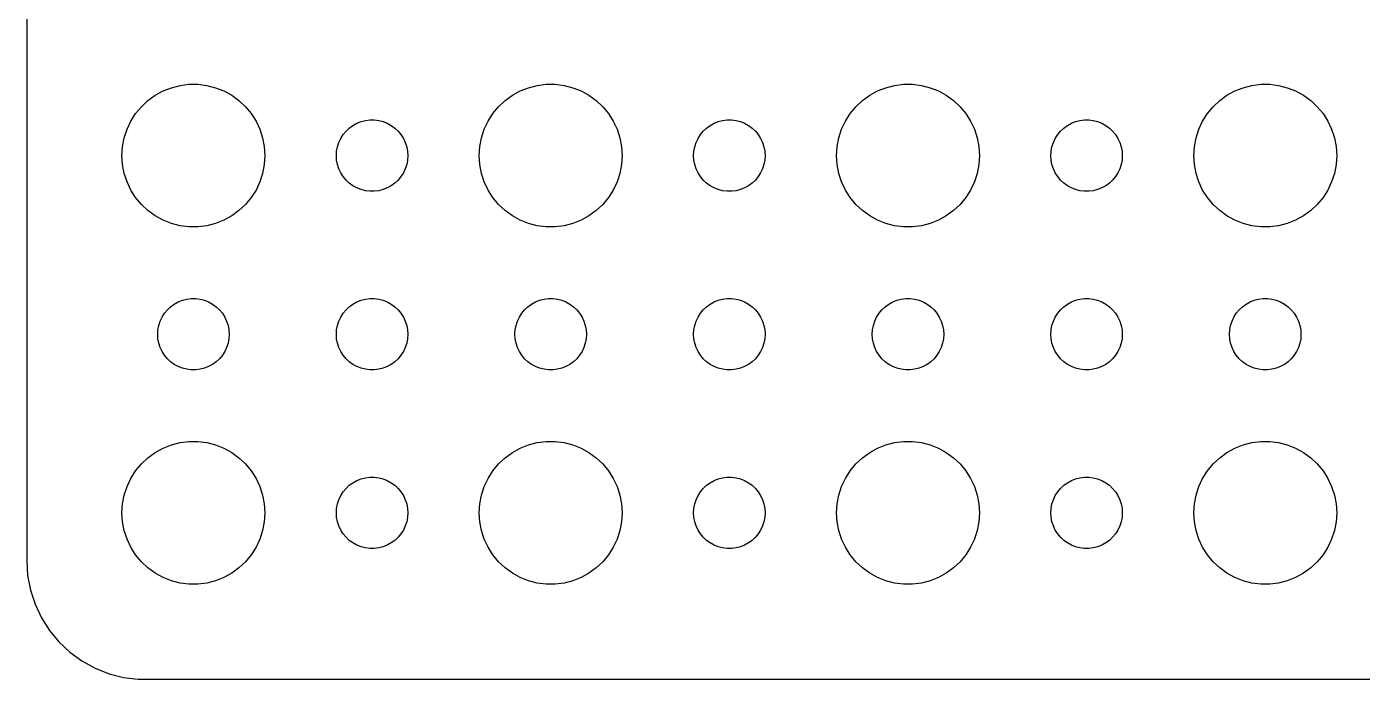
# Model space of a CAD drawing. Header units: metres. Extents: x -112 to 112, y -29 to 29.
# Drawn here: x -112 to -55.9, y -29.5 to -2.1 of the extents above; entities that cross this region are included whole.
import ezdxf

# ---------------------------------------------------------------- set-up
doc = ezdxf.new("R2010")
doc.units = ezdxf.units.M

msp = doc.modelspace()

# ---------------------------------------------------------------- linework, layer by layer
for p, q in [((-112, 24.5), (-112, -24.5)), ((-106.912, -5.18845), (-106.607, -4.96701)), ((-106.607, -4.96701), (-106.277, -4.78551)), ((-106.277, -4.78551), (-105.927, -4.64682)), ((-105.927, -4.64682), (-105.562, -4.55313)), ((-105.562, -4.55313), (-105.188, -4.50591)), ((-105.188, -4.50591), (-104.812, -4.50591)), ((-104.812, -4.50591), (-104.438, -4.55313)), ((-104.438, -4.55313), (-104.073, -4.64682)), ((-104.073, -4.64682), (-103.723, -4.78551)), ((-103.723, -4.78551), (-103.393, -4.96701)), ((-103.393, -4.96701), (-103.088, -5.18845)), ((-91.9123, -5.18845), (-91.6075, -4.96701)), ((-91.6075, -4.96701), (-91.2773, -4.78551)), ((-91.2773, -4.78551), (-90.927, -4.64682)), ((-90.927, -4.64682), (-90.5621, -4.55313)), ((-90.5621, -4.55313), (-90.1884, -4.50591)), ((-90.1884, -4.50591), (-89.8116, -4.50591)), ((-89.8116, -4.50591), (-89.4379, -4.55313)), ((-89.4379, -4.55313), (-89.073, -4.64682)), ((-89.073, -4.64682), (-88.7227, -4.78551)), ((-88.7227, -4.78551), (-88.3925, -4.96701)), ((-88.3925, -4.96701), (-88.0877, -5.18845)), ((-76.9123, -5.18845), (-76.6075, -4.96701)), ((-76.6075, -4.96701), (-76.2773, -4.78551)), ((-76.2773, -4.78551), (-75.927, -4.64682)), ((-75.927, -4.64682), (-75.5621, -4.55313)), ((-75.5621, -4.55313), (-75.1884, -4.50591)), ((-75.1884, -4.50591), (-74.8116, -4.50591)), ((-74.8116, -4.50591), (-74.4379, -4.55313)), ((-74.4379, -4.55313), (-74.073, -4.64682)), ((-74.073, -4.64682), (-73.7227, -4.78551)), ((-73.7227, -4.78551), (-73.3925, -4.96701)), ((-73.3925, -4.96701), (-73.0877, -5.18845)), ((-61.9123, -5.18845), (-61.6075, -4.96701)), ((-61.6075, -4.96701), (-61.2773, -4.78551)), ((-61.2773, -4.78551), (-60.927, -4.64682)), ((-60.927, -4.64682), (-60.5621, -4.55313)), ((-60.5621, -4.55313), (-60.1884, -4.50591)), ((-60.1884, -4.50591), (-59.8116, -4.50591)), ((-59.8116, -4.50591), (-59.4379, -4.55313)), ((-59.4379, -4.55313), (-59.0729, -4.64682)), ((-59.0729, -4.64682), (-58.7227, -4.78551)), ((-58.7227, -4.78551), (-58.3925, -4.96701)), ((-58.3925, -4.96701), (-58.0877, -5.18845)), ((-107.427, -5.73663), (-107.187, -5.44635)), ((-107.187, -5.44635), (-106.912, -5.18845)), ((-103.088, -5.18845), (-102.813, -5.44635)), ((-102.813, -5.44635), (-102.573, -5.73663)), ((-92.427, -5.73663), (-92.1869, -5.44635)), ((-92.1869, -5.44635), (-91.9123, -5.18845)), ((-88.0877, -5.18845), (-87.8131, -5.44635)), ((-87.8131, -5.44635), (-87.573, -5.73663)), ((-77.427, -5.73663), (-77.1869, -5.44635)), ((-77.1869, -5.44635), (-76.9123, -5.18845)), ((-73.0877, -5.18845), (-72.8131, -5.44635)), ((-72.8131, -5.44635), (-72.573, -5.73663)), ((-62.427, -5.73663), (-62.1869, -5.44635)), ((-62.1869, -5.44635), (-61.9123, -5.18845)), ((-58.0877, -5.18845), (-57.8131, -5.44635)), ((-57.8131, -5.44635), (-57.5729, -5.73663)), ((-107.789, -6.39561), (-107.629, -6.05473)), ((-107.629, -6.05473), (-107.427, -5.73663)), ((-102.573, -5.73663), (-102.371, -6.05473)), ((-102.371, -6.05473), (-102.211, -6.39561)), ((-98.3037, -6.23351), (-98.1387, -6.14275)), ((-98.1387, -6.14275), (-97.9635, -6.07341)), ((-97.9635, -6.07341), (-97.7811, -6.02657)), ((-97.7811, -6.02657), (-97.5942, -6.00294)), ((-97.5942, -6.00294), (-97.4058, -6.00294)), ((-97.4058, -6.00294), (-97.2189, -6.02657)), ((-97.2189, -6.02657), (-97.0365, -6.07341)), ((-97.0365, -6.07341), (-96.8613, -6.14275)), ((-96.8613, -6.14275), (-96.6963, -6.23351)), ((-92.7893, -6.39561), (-92.6289, -6.05473)), ((-92.6289, -6.05473), (-92.427, -5.73663)), ((-87.573, -5.73663), (-87.3711, -6.05473)), ((-87.3711, -6.05473), (-87.2107, -6.39561)), ((-83.3037, -6.23351), (-83.1387, -6.14275)), ((-83.1387, -6.14275), (-82.9635, -6.07341)), ((-82.9635, -6.07341), (-82.7811, -6.02657)), ((-82.7811, -6.02657), (-82.5942, -6.00294)), ((-82.5942, -6.00294), (-82.4058, -6.00294)), ((-82.4058, -6.00294), (-82.2189, -6.02657)), ((-82.2189, -6.02657), (-82.0365, -6.07341)), ((-82.0365, -6.07341), (-81.8613, -6.14275)), ((-81.8613, -6.14275), (-81.6963, -6.23351)), ((-77.7893, -6.39561), (-77.6289, -6.05473)), ((-77.6289, -6.05473), (-77.427, -5.73663)), ((-72.573, -5.73663), (-72.3711, -6.05473)), ((-72.3711, -6.05473), (-72.2107, -6.39561)), ((-68.3037, -6.23351), (-68.1387, -6.14275)), ((-68.1387, -6.14275), (-67.9635, -6.07341)), ((-67.9635, -6.07341), (-67.7811, -6.02657)), ((-67.7811, -6.02657), (-67.5942, -6.00294)), ((-67.5942, -6.00294), (-67.4058, -6.00294)), ((-67.4058, -6.00294), (-67.2189, -6.02657)), ((-67.2189, -6.02657), (-67.0365, -6.07341)), ((-67.0365, -6.07341), (-66.8613, -6.14275)), ((-66.8613, -6.14275), (-66.6963, -6.23351)), ((-62.7893, -6.39561), (-62.6289, -6.05473)), ((-62.6289, -6.05473), (-62.427, -5.73663)), ((-57.5729, -5.73663), (-57.3711, -6.05473)), ((-57.3711, -6.05473), (-57.2107, -6.39561)), ((-107.906, -6.75392), (-107.789, -6.39561)), ((-102.211, -6.39561), (-102.094, -6.75392)), ((-98.8145, -6.77736), (-98.7135, -6.61832)), ((-98.7135, -6.61832), (-98.5934, -6.47318)), ((-98.5934, -6.47318), (-98.4561, -6.34422)), ((-98.4561, -6.34422), (-98.3037, -6.23351)), ((-96.6963, -6.23351), (-96.5439, -6.34422)), ((-96.5439, -6.34422), (-96.4065, -6.47318)), ((-96.4065, -6.47318), (-96.2865, -6.61832)), ((-96.2865, -6.61832), (-96.1855, -6.77736)), ((-92.9057, -6.75392), (-92.7893, -6.39561)), ((-87.2107, -6.39561), (-87.0943, -6.75392)), ((-83.8145, -6.77736), (-83.7135, -6.61832)), ((-83.7135, -6.61832), (-83.5934, -6.47318)), ((-83.5934, -6.47318), (-83.4561, -6.34422)), ((-83.4561, -6.34422), (-83.3037, -6.23351)), ((-81.6963, -6.23351), (-81.5439, -6.34422)), ((-81.5439, -6.34422), (-81.4065, -6.47318)), ((-81.4065, -6.47318), (-81.2865, -6.61832)), ((-81.2865, -6.61832), (-81.1855, -6.77736)), ((-77.9057, -6.75392), (-77.7893, -6.39561)), ((-72.2107, -6.39561), (-72.0943, -6.75392)), ((-68.8145, -6.77736), (-68.7135, -6.61832)), ((-68.7135, -6.61832), (-68.5934, -6.47318)), ((-68.5934, -6.47318), (-68.4561, -6.34422)), ((-68.4561, -6.34422), (-68.3037, -6.23351)), ((-66.6963, -6.23351), (-66.5439, -6.34422)), ((-66.5439, -6.34422), (-66.4065, -6.47318)), ((-66.4065, -6.47318), (-66.2865, -6.61832)), ((-66.2865, -6.61832), (-66.1855, -6.77736)), ((-62.9057, -6.75392), (-62.7893, -6.39561)), ((-57.2107, -6.39561), (-57.0942, -6.75392)), ((-108, -7.5), (-107.976, -7.12399)), ((-107.976, -7.12399), (-107.906, -6.75392)), ((-102.094, -6.75392), (-102.024, -7.12399)), ((-102.024, -7.12399), (-102, -7.5)), ((-98.9882, -7.312), (-98.9529, -7.12695)), ((-98.9529, -7.12695), (-98.8947, -6.9478)), ((-98.8947, -6.9478), (-98.8145, -6.77736)), ((-96.1855, -6.77736), (-96.1053, -6.9478)), ((-96.1053, -6.9478), (-96.0471, -7.12695)), ((-96.0471, -7.12695), (-96.0118, -7.312)), ((-93, -7.5), (-92.9763, -7.12399)), ((-92.9763, -7.12399), (-92.9057, -6.75392)), ((-87.0943, -6.75392), (-87.0237, -7.12399)), ((-87.0237, -7.12399), (-87, -7.5)), ((-83.9882, -7.312), (-83.9529, -7.12695)), ((-83.9529, -7.12695), (-83.8947, -6.9478)), ((-83.8947, -6.9478), (-83.8145, -6.77736)), ((-81.1855, -6.77736), (-81.1053, -6.9478)), ((-81.1053, -6.9478), (-81.0471, -7.12695)), ((-81.0471, -7.12695), (-81.0118, -7.312)), ((-78, -7.5), (-77.9763, -7.12399)), ((-77.9763, -7.12399), (-77.9057, -6.75392)), ((-72.0943, -6.75392), (-72.0237, -7.12399)), ((-72.0237, -7.12399), (-72, -7.5)), ((-68.9882, -7.312), (-68.9529, -7.12695)), ((-68.9529, -7.12695), (-68.8947, -6.9478)), ((-68.8947, -6.9478), (-68.8145, -6.77736)), ((-66.1855, -6.77736), (-66.1053, -6.9478)), ((-66.1053, -6.9478), (-66.0471, -7.12695)), ((-66.0471, -7.12695), (-66.0118, -7.312)), ((-63, -7.5), (-62.9763, -7.12399)), ((-62.9763, -7.12399), (-62.9057, -6.75392)), ((-57.0942, -6.75392), (-57.0237, -7.12399)), ((-57.0237, -7.12399), (-57, -7.5)), ((-107.976, -7.87599), (-108, -7.5)), ((-102, -7.5), (-102.024, -7.87599)), ((-99, -7.5), (-98.9882, -7.312)), ((-98.9882, -7.68799), (-99, -7.5)), ((-98.9529, -7.87303), (-98.9882, -7.68799)), ((-96.0118, -7.68799), (-96.0471, -7.87303)), ((-96.0118, -7.312), (-96, -7.5)), ((-96, -7.5), (-96.0118, -7.68799)), ((-92.9763, -7.87599), (-93, -7.5)), ((-87, -7.5), (-87.0237, -7.87599)), ((-84, -7.5), (-83.9882, -7.312)), ((-83.9882, -7.68799), (-84, -7.5)), ((-83.9529, -7.87303), (-83.9882, -7.68799)), ((-81.0118, -7.68799), (-81.0471, -7.87303)), ((-81.0118, -7.312), (-81, -7.5)), ((-81, -7.5), (-81.0118, -7.68799)), ((-77.9763, -7.87599), (-78, -7.5)), ((-72, -7.5), (-72.0237, -7.87599)), ((-69, -7.5), (-68.9882, -7.312)), ((-68.9882, -7.68799), (-69, -7.5)), ((-68.9529, -7.87303), (-68.9882, -7.68799)), ((-66.0118, -7.68799), (-66.0471, -7.87303)), ((-66.0118, -7.312), (-66, -7.5)), ((-66, -7.5), (-66.0118, -7.68799)), ((-62.9763, -7.87599), (-63, -7.5)), ((-57, -7.5), (-57.0237, -7.87599)), ((-107.906, -8.24606), (-107.976, -7.87599)), ((-107.789, -8.60437), (-107.906, -8.24606)), ((-102.094, -8.24606), (-102.211, -8.60437)), ((-102.024, -7.87599), (-102.094, -8.24606)), ((-98.8947, -8.05219), (-98.9529, -7.87303)), ((-98.8145, -8.22263), (-98.8947, -8.05219)), ((-98.7135, -8.38167), (-98.8145, -8.22263)), ((-98.5934, -8.52681), (-98.7135, -8.38167)), ((-96.2865, -8.38167), (-96.4065, -8.52681)), ((-96.1855, -8.22263), (-96.2865, -8.38167)), ((-96.1053, -8.05219), (-96.1855, -8.22263)), ((-96.0471, -7.87303), (-96.1053, -8.05219)), ((-92.9057, -8.24606), (-92.9763, -7.87599)), ((-92.7893, -8.60437), (-92.9057, -8.24606)), ((-87.0943, -8.24606), (-87.2107, -8.60437)), ((-87.0237, -7.87599), (-87.0943, -8.24606)), ((-83.8947, -8.05219), (-83.9529, -7.87303)), ((-83.8145, -8.22263), (-83.8947, -8.05219)), ((-83.7135, -8.38167), (-83.8145, -8.22263)), ((-83.5934, -8.52681), (-83.7135, -8.38167)), ((-81.2865, -8.38167), (-81.4065, -8.52681)), ((-81.1855, -8.22263), (-81.2865, -8.38167)), ((-81.1053, -8.05219), (-81.1855, -8.22263)), ((-81.0471, -7.87303), (-81.1053, -8.05219)), ((-77.9057, -8.24606), (-77.9763, -7.87599)), ((-77.7893, -8.60437), (-77.9057, -8.24606)), ((-72.0943, -8.24606), (-72.2107, -8.60437)), ((-72.0237, -7.87599), (-72.0943, -8.24606)), ((-68.8947, -8.05219), (-68.9529, -7.87303)), ((-68.8145, -8.22263), (-68.8947, -8.05219)), ((-68.7135, -8.38167), (-68.8145, -8.22263)), ((-68.5934, -8.52681), (-68.7135, -8.38167)), ((-66.2865, -8.38167), (-66.4065, -8.52681)), ((-66.1855, -8.22263), (-66.2865, -8.38167)), ((-66.1053, -8.05219), (-66.1855, -8.22263)), ((-66.0471, -7.87303), (-66.1053, -8.05219)), ((-62.9057, -8.24606), (-62.9763, -7.87599)), ((-62.7893, -8.60437), (-62.9057, -8.24606)), ((-57.0942, -8.24606), (-57.2107, -8.60437)), ((-57.0237, -7.87599), (-57.0942, -8.24606)), ((-107.629, -8.94525), (-107.789, -8.60437)), ((-107.427, -9.26335), (-107.629, -8.94525)), ((-102.371, -8.94525), (-102.573, -9.26335)), ((-102.211, -8.60437), (-102.371, -8.94525)), ((-98.4561, -8.65576), (-98.5934, -8.52681)), ((-98.3037, -8.76648), (-98.4561, -8.65576)), ((-98.1387, -8.85724), (-98.3037, -8.76648)), ((-97.9635, -8.92657), (-98.1387, -8.85724)), ((-97.7811, -8.97342), (-97.9635, -8.92657)), ((-97.0365, -8.92657), (-97.2189, -8.97342)), ((-96.8613, -8.85724), (-97.0365, -8.92657)), ((-96.6963, -8.76648), (-96.8613, -8.85724)), ((-96.5439, -8.65576), (-96.6963, -8.76648)), ((-96.4065, -8.52681), (-96.5439, -8.65576)), ((-92.6289, -8.94525), (-92.7893, -8.60437)), ((-92.427, -9.26335), (-92.6289, -8.94525)), ((-87.3711, -8.94525), (-87.573, -9.26335)), ((-87.2107, -8.60437), (-87.3711, -8.94525)), ((-83.4561, -8.65576), (-83.5934, -8.52681)), ((-83.3037, -8.76648), (-83.4561, -8.65576)), ((-83.1387, -8.85724), (-83.3037, -8.76648)), ((-82.9635, -8.92657), (-83.1387, -8.85724)), ((-82.7811, -8.97342), (-82.9635, -8.92657)), ((-82.0365, -8.92657), (-82.2189, -8.97342)), ((-81.8613, -8.85724), (-82.0365, -8.92657)), ((-81.6963, -8.76648), (-81.8613, -8.85724)), ((-81.5439, -8.65576), (-81.6963, -8.76648)), ((-81.4065, -8.52681), (-81.5439, -8.65576)), ((-77.6289, -8.94525), (-77.7893, -8.60437)), ((-77.427, -9.26335), (-77.6289, -8.94525)), ((-72.3711, -8.94525), (-72.573, -9.26335)), ((-72.2107, -8.60437), (-72.3711, -8.94525)), ((-68.4561, -8.65576), (-68.5934, -8.52681)), ((-68.3037, -8.76648), (-68.4561, -8.65576)), ((-68.1387, -8.85724), (-68.3037, -8.76648)), ((-67.9635, -8.92657), (-68.1387, -8.85724)), ((-67.7811, -8.97342), (-67.9635, -8.92657)), ((-67.0365, -8.92657), (-67.2189, -8.97342)), ((-66.8613, -8.85724), (-67.0365, -8.92657)), ((-66.6963, -8.76648), (-66.8613, -8.85724)), ((-66.5439, -8.65576), (-66.6963, -8.76648)), ((-66.4065, -8.52681), (-66.5439, -8.65576)), ((-62.6289, -8.94525), (-62.7893, -8.60437)), ((-62.427, -9.26335), (-62.6289, -8.94525)), ((-57.3711, -8.94525), (-57.5729, -9.26335)), ((-57.2107, -8.60437), (-57.3711, -8.94525)), ((-107.187, -9.55363), (-107.427, -9.26335)), ((-102.573, -9.26335), (-102.813, -9.55363)), ((-97.5942, -8.99704), (-97.7811, -8.97342)), ((-97.4058, -8.99704), (-97.5942, -8.99704)), ((-97.2189, -8.97342), (-97.4058, -8.99704)), ((-92.1869, -9.55363), (-92.427, -9.26335)), ((-87.573, -9.26335), (-87.8131, -9.55363)), ((-82.5942, -8.99704), (-82.7811, -8.97342)), ((-82.4058, -8.99704), (-82.5942, -8.99704)), ((-82.2189, -8.97342), (-82.4058, -8.99704)), ((-77.1869, -9.55363), (-77.427, -9.26335)), ((-72.573, -9.26335), (-72.8131, -9.55363)), ((-67.5942, -8.99704), (-67.7811, -8.97342)), ((-67.4058, -8.99704), (-67.5942, -8.99704)), ((-67.2189, -8.97342), (-67.4058, -8.99704)), ((-62.1869, -9.55363), (-62.427, -9.26335)), ((-57.5729, -9.26335), (-57.8131, -9.55363)), ((-106.912, -9.81154), (-107.187, -9.55363)), ((-106.607, -10.033), (-106.912, -9.81154)), ((-106.277, -10.2145), (-106.607, -10.033)), ((-103.393, -10.033), (-103.723, -10.2145)), ((-103.088, -9.81154), (-103.393, -10.033)), ((-102.813, -9.55363), (-103.088, -9.81154)), ((-91.9123, -9.81154), (-92.1869, -9.55363)), ((-91.6075, -10.033), (-91.9123, -9.81154)), ((-91.2773, -10.2145), (-91.6075, -10.033)), ((-88.3925, -10.033), (-88.7227, -10.2145)), ((-88.0877, -9.81154), (-88.3925, -10.033)), ((-87.8131, -9.55363), (-88.0877, -9.81154)), ((-76.9123, -9.81154), (-77.1869, -9.55363)), ((-76.6075, -10.033), (-76.9123, -9.81154)), ((-76.2773, -10.2145), (-76.6075, -10.033)), ((-73.3925, -10.033), (-73.7227, -10.2145)), ((-73.0877, -9.81154), (-73.3925, -10.033)), ((-72.8131, -9.55363), (-73.0877, -9.81154)), ((-61.9123, -9.81154), (-62.1869, -9.55363)), ((-61.6075, -10.033), (-61.9123, -9.81154)), ((-61.2773, -10.2145), (-61.6075, -10.033)), ((-58.3925, -10.033), (-58.7227, -10.2145)), ((-58.0877, -9.81154), (-58.3925, -10.033)), ((-57.8131, -9.55363), (-58.0877, -9.81154)), ((-105.927, -10.3532), (-106.277, -10.2145)), ((-105.562, -10.4469), (-105.927, -10.3532)), ((-105.188, -10.4941), (-105.562, -10.4469)), ((-104.812, -10.4941), (-105.188, -10.4941)), ((-104.438, -10.4469), (-104.812, -10.4941)), ((-104.073, -10.3532), (-104.438, -10.4469)), ((-103.723, -10.2145), (-104.073, -10.3532)), ((-90.927, -10.3532), (-91.2773, -10.2145)), ((-90.5621, -10.4469), (-90.927, -10.3532)), ((-90.1884, -10.4941), (-90.5621, -10.4469)), ((-89.8116, -10.4941), (-90.1884, -10.4941)), ((-89.4379, -10.4469), (-89.8116, -10.4941)), ((-89.073, -10.3532), (-89.4379, -10.4469)), ((-88.7227, -10.2145), (-89.073, -10.3532)), ((-75.927, -10.3532), (-76.2773, -10.2145)), ((-75.5621, -10.4469), (-75.927, -10.3532)), ((-75.1884, -10.4941), (-75.5621, -10.4469)), ((-74.8116, -10.4941), (-75.1884, -10.4941)), ((-74.4379, -10.4469), (-74.8116, -10.4941)), ((-74.073, -10.3532), (-74.4379, -10.4469)), ((-73.7227, -10.2145), (-74.073, -10.3532)), ((-60.927, -10.3532), (-61.2773, -10.2145)), ((-60.5621, -10.4469), (-60.927, -10.3532)), ((-60.1884, -10.4941), (-60.5621, -10.4469)), ((-59.8116, -10.4941), (-60.1884, -10.4941)), ((-59.4379, -10.4469), (-59.8116, -10.4941)), ((-59.0729, -10.3532), (-59.4379, -10.4469)), ((-58.7227, -10.2145), (-59.0729, -10.3532)), ((-106.214, -14.1183), (-106.093, -13.9732)), ((-106.093, -13.9732), (-105.956, -13.8442)), ((-105.956, -13.8442), (-105.804, -13.7335)), ((-105.804, -13.7335), (-105.639, -13.6427)), ((-105.639, -13.6427), (-105.464, -13.5734)), ((-105.464, -13.5734), (-105.281, -13.5266)), ((-105.281, -13.5266), (-105.094, -13.5029)), ((-105.094, -13.5029), (-104.906, -13.5029)), ((-104.906, -13.5029), (-104.719, -13.5266)), ((-104.719, -13.5266), (-104.536, -13.5734)), ((-104.536, -13.5734), (-104.361, -13.6427)), ((-104.361, -13.6427), (-104.196, -13.7335)), ((-104.196, -13.7335), (-104.044, -13.8442)), ((-104.044, -13.8442), (-103.907, -13.9732)), ((-103.907, -13.9732), (-103.786, -14.1183)), ((-98.7135, -14.1183), (-98.5934, -13.9732)), ((-98.5934, -13.9732), (-98.4561, -13.8442)), ((-98.4561, -13.8442), (-98.3037, -13.7335)), ((-98.3037, -13.7335), (-98.1387, -13.6427)), ((-98.1387, -13.6427), (-97.9635, -13.5734)), ((-97.9635, -13.5734), (-97.7811, -13.5266)), ((-97.7811, -13.5266), (-97.5942, -13.5029)), ((-97.5942, -13.5029), (-97.4058, -13.5029)), ((-97.4058, -13.5029), (-97.2189, -13.5266)), ((-97.2189, -13.5266), (-97.0365, -13.5734)), ((-97.0365, -13.5734), (-96.8613, -13.6427)), ((-96.8613, -13.6427), (-96.6963, -13.7335)), ((-96.6963, -13.7335), (-96.5439, -13.8442)), ((-96.5439, -13.8442), (-96.4065, -13.9732)), ((-96.4065, -13.9732), (-96.2865, -14.1183)), ((-91.2135, -14.1183), (-91.0934, -13.9732)), ((-91.0934, -13.9732), (-90.9561, -13.8442)), ((-90.9561, -13.8442), (-90.8037, -13.7335)), ((-90.8037, -13.7335), (-90.6387, -13.6427)), ((-90.6387, -13.6427), (-90.4635, -13.5734)), ((-90.4635, -13.5734), (-90.2811, -13.5266)), ((-90.2811, -13.5266), (-90.0942, -13.5029)), ((-90.0942, -13.5029), (-89.9058, -13.5029)), ((-89.9058, -13.5029), (-89.7189, -13.5266)), ((-89.7189, -13.5266), (-89.5365, -13.5734)), ((-89.5365, -13.5734), (-89.3613, -13.6427)), ((-89.3613, -13.6427), (-89.1963, -13.7335)), ((-89.1963, -13.7335), (-89.0439, -13.8442)), ((-89.0439, -13.8442), (-88.9065, -13.9732)), ((-88.9065, -13.9732), (-88.7865, -14.1183)), ((-83.7135, -14.1183), (-83.5934, -13.9732)), ((-83.5934, -13.9732), (-83.4561, -13.8442)), ((-83.4561, -13.8442), (-83.3037, -13.7335)), ((-83.3037, -13.7335), (-83.1387, -13.6427)), ((-83.1387, -13.6427), (-82.9635, -13.5734)), ((-82.9635, -13.5734), (-82.7811, -13.5266)), ((-82.7811, -13.5266), (-82.5942, -13.5029)), ((-82.5942, -13.5029), (-82.4058, -13.5029)), ((-82.4058, -13.5029), (-82.2189, -13.5266)), ((-82.2189, -13.5266), (-82.0365, -13.5734)), ((-82.0365, -13.5734), (-81.8613, -13.6427)), ((-81.8613, -13.6427), (-81.6963, -13.7335)), ((-81.6963, -13.7335), (-81.5439, -13.8442)), ((-81.5439, -13.8442), (-81.4065, -13.9732)), ((-81.4065, -13.9732), (-81.2865, -14.1183)), ((-76.2135, -14.1183), (-76.0934, -13.9732)), ((-76.0934, -13.9732), (-75.9561, -13.8442)), ((-75.9561, -13.8442), (-75.8037, -13.7335)), ((-75.8037, -13.7335), (-75.6387, -13.6427)), ((-75.6387, -13.6427), (-75.4635, -13.5734)), ((-75.4635, -13.5734), (-75.2811, -13.5266)), ((-75.2811, -13.5266), (-75.0942, -13.5029)), ((-75.0942, -13.5029), (-74.9058, -13.5029)), ((-74.9058, -13.5029), (-74.7189, -13.5266)), ((-74.7189, -13.5266), (-74.5365, -13.5734)), ((-74.5365, -13.5734), (-74.3613, -13.6427)), ((-74.3613, -13.6427), (-74.1963, -13.7335)), ((-74.1963, -13.7335), (-74.0439, -13.8442)), ((-74.0439, -13.8442), (-73.9065, -13.9732)), ((-73.9065, -13.9732), (-73.7865, -14.1183)), ((-68.7135, -14.1183), (-68.5934, -13.9732)), ((-68.5934, -13.9732), (-68.4561, -13.8442)), ((-68.4561, -13.8442), (-68.3037, -13.7335)), ((-68.3037, -13.7335), (-68.1387, -13.6427)), ((-68.1387, -13.6427), (-67.9635, -13.5734)), ((-67.9635, -13.5734), (-67.7811, -13.5266)), ((-67.7811, -13.5266), (-67.5942, -13.5029)), ((-67.5942, -13.5029), (-67.4058, -13.5029)), ((-67.4058, -13.5029), (-67.2189, -13.5266)), ((-67.2189, -13.5266), (-67.0365, -13.5734)), ((-67.0365, -13.5734), (-66.8613, -13.6427)), ((-66.8613, -13.6427), (-66.6963, -13.7335)), ((-66.6963, -13.7335), (-66.5439, -13.8442)), ((-66.5439, -13.8442), (-66.4065, -13.9732)), ((-66.4065, -13.9732), (-66.2865, -14.1183)), ((-61.2135, -14.1183), (-61.0934, -13.9732)), ((-61.0934, -13.9732), (-60.9561, -13.8442)), ((-60.9561, -13.8442), (-60.8037, -13.7335)), ((-60.8037, -13.7335), (-60.6387, -13.6427)), ((-60.6387, -13.6427), (-60.4635, -13.5734)), ((-60.4635, -13.5734), (-60.2811, -13.5266)), ((-60.2811, -13.5266), (-60.0942, -13.5029)), ((-60.0942, -13.5029), (-59.9058, -13.5029)), ((-59.9058, -13.5029), (-59.7189, -13.5266)), ((-59.7189, -13.5266), (-59.5365, -13.5734)), ((-59.5365, -13.5734), (-59.3613, -13.6427)), ((-59.3613, -13.6427), (-59.1963, -13.7335)), ((-59.1963, -13.7335), (-59.0439, -13.8442)), ((-59.0439, -13.8442), (-58.9065, -13.9732)), ((-58.9065, -13.9732), (-58.7865, -14.1183)), ((-106.453, -14.627), (-106.395, -14.4478)), ((-106.395, -14.4478), (-106.314, -14.2774)), ((-106.314, -14.2774), (-106.214, -14.1183)), ((-103.786, -14.1183), (-103.686, -14.2774)), ((-103.686, -14.2774), (-103.605, -14.4478)), ((-103.605, -14.4478), (-103.547, -14.627)), ((-98.9529, -14.627), (-98.8947, -14.4478)), ((-98.8947, -14.4478), (-98.8145, -14.2774)), ((-98.8145, -14.2774), (-98.7135, -14.1183)), ((-96.2865, -14.1183), (-96.1855, -14.2774)), ((-96.1855, -14.2774), (-96.1053, -14.4478)), ((-96.1053, -14.4478), (-96.0471, -14.627)), ((-91.4529, -14.627), (-91.3947, -14.4478)), ((-91.3947, -14.4478), (-91.3145, -14.2774)), ((-91.3145, -14.2774), (-91.2135, -14.1183)), ((-88.7865, -14.1183), (-88.6855, -14.2774)), ((-88.6855, -14.2774), (-88.6053, -14.4478)), ((-88.6053, -14.4478), (-88.5471, -14.627)), ((-83.9529, -14.627), (-83.8947, -14.4478)), ((-83.8947, -14.4478), (-83.8145, -14.2774)), ((-83.8145, -14.2774), (-83.7135, -14.1183)), ((-81.2865, -14.1183), (-81.1855, -14.2774)), ((-81.1855, -14.2774), (-81.1053, -14.4478)), ((-81.1053, -14.4478), (-81.0471, -14.627)), ((-76.4529, -14.627), (-76.3947, -14.4478)), ((-76.3947, -14.4478), (-76.3145, -14.2774)), ((-76.3145, -14.2774), (-76.2135, -14.1183)), ((-73.7865, -14.1183), (-73.6855, -14.2774)), ((-73.6855, -14.2774), (-73.6053, -14.4478)), ((-73.6053, -14.4478), (-73.5471, -14.627)), ((-68.9529, -14.627), (-68.8947, -14.4478)), ((-68.8947, -14.4478), (-68.8145, -14.2774)), ((-68.8145, -14.2774), (-68.7135, -14.1183)), ((-66.2865, -14.1183), (-66.1855, -14.2774)), ((-66.1855, -14.2774), (-66.1053, -14.4478)), ((-66.1053, -14.4478), (-66.0471, -14.627)), ((-61.4529, -14.627), (-61.3947, -14.4478)), ((-61.3947, -14.4478), (-61.3145, -14.2774)), ((-61.3145, -14.2774), (-61.2135, -14.1183)), ((-58.7865, -14.1183), (-58.6855, -14.2774)), ((-58.6855, -14.2774), (-58.6053, -14.4478)), ((-58.6053, -14.4478), (-58.5471, -14.627)), ((-106.5, -15), (-106.488, -14.812)), ((-106.488, -15.188), (-106.5, -15)), ((-106.488, -14.812), (-106.453, -14.627)), ((-103.547, -14.627), (-103.512, -14.812)), ((-103.512, -14.812), (-103.5, -15)), ((-103.5, -15), (-103.512, -15.188)), ((-99, -15), (-98.9882, -14.812)), ((-98.9882, -15.188), (-99, -15)), ((-98.9882, -14.812), (-98.9529, -14.627)), ((-96.0471, -14.627), (-96.0118, -14.812)), ((-96.0118, -14.812), (-96, -15)), ((-96, -15), (-96.0118, -15.188)), ((-91.5, -15), (-91.4882, -14.812)), ((-91.4882, -15.188), (-91.5, -15)), ((-91.4882, -14.812), (-91.4529, -14.627)), ((-88.5471, -14.627), (-88.5118, -14.812)), ((-88.5118, -14.812), (-88.5, -15)), ((-88.5, -15), (-88.5118, -15.188)), ((-84, -15), (-83.9882, -14.812)), ((-83.9882, -15.188), (-84, -15)), ((-83.9882, -14.812), (-83.9529, -14.627)), ((-81.0471, -14.627), (-81.0118, -14.812)), ((-81.0118, -14.812), (-81, -15)), ((-81, -15), (-81.0118, -15.188)), ((-76.5, -15), (-76.4882, -14.812)), ((-76.4882, -15.188), (-76.5, -15)), ((-76.4882, -14.812), (-76.4529, -14.627)), ((-73.5471, -14.627), (-73.5118, -14.812)), ((-73.5118, -14.812), (-73.5, -15)), ((-73.5, -15), (-73.5118, -15.188)), ((-69, -15), (-68.9882, -14.812)), ((-68.9882, -15.188), (-69, -15)), ((-68.9882, -14.812), (-68.9529, -14.627)), ((-66.0471, -14.627), (-66.0118, -14.812)), ((-66.0118, -14.812), (-66, -15)), ((-66, -15), (-66.0118, -15.188)), ((-61.5, -15), (-61.4882, -14.812)), ((-61.4882, -15.188), (-61.5, -15)), ((-61.4882, -14.812), (-61.4529, -14.627)), ((-58.5471, -14.627), (-58.5118, -14.812)), ((-58.5118, -14.812), (-58.5, -15)), ((-58.5, -15), (-58.5118, -15.188)), ((-106.453, -15.373), (-106.488, -15.188)), ((-106.395, -15.5522), (-106.453, -15.373)), ((-106.314, -15.7226), (-106.395, -15.5522)), ((-103.605, -15.5522), (-103.686, -15.7226)), ((-103.547, -15.373), (-103.605, -15.5522)), ((-103.512, -15.188), (-103.547, -15.373)), ((-98.9529, -15.373), (-98.9882, -15.188)), ((-98.8947, -15.5522), (-98.9529, -15.373)), ((-98.8145, -15.7226), (-98.8947, -15.5522)), ((-96.1053, -15.5522), (-96.1855, -15.7226)), ((-96.0471, -15.373), (-96.1053, -15.5522)), ((-96.0118, -15.188), (-96.0471, -15.373)), ((-91.4529, -15.373), (-91.4882, -15.188)), ((-91.3947, -15.5522), (-91.4529, -15.373)), ((-91.3145, -15.7226), (-91.3947, -15.5522)), ((-88.6053, -15.5522), (-88.6855, -15.7226)), ((-88.5471, -15.373), (-88.6053, -15.5522)), ((-88.5118, -15.188), (-88.5471, -15.373)), ((-83.9529, -15.373), (-83.9882, -15.188)), ((-83.8947, -15.5522), (-83.9529, -15.373)), ((-83.8145, -15.7226), (-83.8947, -15.5522)), ((-81.1053, -15.5522), (-81.1855, -15.7226)), ((-81.0471, -15.373), (-81.1053, -15.5522)), ((-81.0118, -15.188), (-81.0471, -15.373)), ((-76.4529, -15.373), (-76.4882, -15.188)), ((-76.3947, -15.5522), (-76.4529, -15.373)), ((-76.3145, -15.7226), (-76.3947, -15.5522)), ((-73.6053, -15.5522), (-73.6855, -15.7226)), ((-73.5471, -15.373), (-73.6053, -15.5522)), ((-73.5118, -15.188), (-73.5471, -15.373)), ((-68.9529, -15.373), (-68.9882, -15.188)), ((-68.8947, -15.5522), (-68.9529, -15.373)), ((-68.8145, -15.7226), (-68.8947, -15.5522)), ((-66.1053, -15.5522), (-66.1855, -15.7226)), ((-66.0471, -15.373), (-66.1053, -15.5522)), ((-66.0118, -15.188), (-66.0471, -15.373)), ((-61.4529, -15.373), (-61.4882, -15.188)), ((-61.3947, -15.5522), (-61.4529, -15.373)), ((-61.3145, -15.7226), (-61.3947, -15.5522)), ((-58.6053, -15.5522), (-58.6855, -15.7226)), ((-58.5471, -15.373), (-58.6053, -15.5522)), ((-58.5118, -15.188), (-58.5471, -15.373)), ((-106.214, -15.8817), (-106.314, -15.7226)), ((-106.093, -16.0268), (-106.214, -15.8817)), ((-105.956, -16.1558), (-106.093, -16.0268)), ((-105.804, -16.2665), (-105.956, -16.1558)), ((-104.044, -16.1558), (-104.196, -16.2665)), ((-103.907, -16.0268), (-104.044, -16.1558)), ((-103.786, -15.8817), (-103.907, -16.0268)), ((-103.686, -15.7226), (-103.786, -15.8817)), ((-98.7135, -15.8817), (-98.8145, -15.7226)), ((-98.5934, -16.0268), (-98.7135, -15.8817)), ((-98.4561, -16.1558), (-98.5934, -16.0268)), ((-98.3037, -16.2665), (-98.4561, -16.1558)), ((-96.5439, -16.1558), (-96.6963, -16.2665)), ((-96.4065, -16.0268), (-96.5439, -16.1558)), ((-96.2865, -15.8817), (-96.4065, -16.0268)), ((-96.1855, -15.7226), (-96.2865, -15.8817)), ((-91.2135, -15.8817), (-91.3145, -15.7226)), ((-91.0934, -16.0268), (-91.2135, -15.8817)), ((-90.9561, -16.1558), (-91.0934, -16.0268)), ((-90.8037, -16.2665), (-90.9561, -16.1558)), ((-89.0439, -16.1558), (-89.1963, -16.2665)), ((-88.9065, -16.0268), (-89.0439, -16.1558)), ((-88.7865, -15.8817), (-88.9065, -16.0268)), ((-88.6855, -15.7226), (-88.7865, -15.8817)), ((-83.7135, -15.8817), (-83.8145, -15.7226)), ((-83.5934, -16.0268), (-83.7135, -15.8817)), ((-83.4561, -16.1558), (-83.5934, -16.0268)), ((-83.3037, -16.2665), (-83.4561, -16.1558)), ((-81.5439, -16.1558), (-81.6963, -16.2665)), ((-81.4065, -16.0268), (-81.5439, -16.1558)), ((-81.2865, -15.8817), (-81.4065, -16.0268)), ((-81.1855, -15.7226), (-81.2865, -15.8817)), ((-76.2135, -15.8817), (-76.3145, -15.7226)), ((-76.0934, -16.0268), (-76.2135, -15.8817)), ((-75.9561, -16.1558), (-76.0934, -16.0268)), ((-75.8037, -16.2665), (-75.9561, -16.1558)), ((-74.0439, -16.1558), (-74.1963, -16.2665)), ((-73.9065, -16.0268), (-74.0439, -16.1558)), ((-73.7865, -15.8817), (-73.9065, -16.0268)), ((-73.6855, -15.7226), (-73.7865, -15.8817)), ((-68.7135, -15.8817), (-68.8145, -15.7226)), ((-68.5934, -16.0268), (-68.7135, -15.8817)), ((-68.4561, -16.1558), (-68.5934, -16.0268)), ((-68.3037, -16.2665), (-68.4561, -16.1558)), ((-66.5439, -16.1558), (-66.6963, -16.2665)), ((-66.4065, -16.0268), (-66.5439, -16.1558)), ((-66.2865, -15.8817), (-66.4065, -16.0268)), ((-66.1855, -15.7226), (-66.2865, -15.8817)), ((-61.2135, -15.8817), (-61.3145, -15.7226)), ((-61.0934, -16.0268), (-61.2135, -15.8817)), ((-60.9561, -16.1558), (-61.0934, -16.0268)), ((-60.8037, -16.2665), (-60.9561, -16.1558)), ((-59.0439, -16.1558), (-59.1963, -16.2665)), ((-58.9065, -16.0268), (-59.0439, -16.1558)), ((-58.7865, -15.8817), (-58.9065, -16.0268)), ((-58.6855, -15.7226), (-58.7865, -15.8817)), ((-105.639, -16.3572), (-105.804, -16.2665)), ((-105.464, -16.4266), (-105.639, -16.3572)), ((-105.281, -16.4734), (-105.464, -16.4266)), ((-105.094, -16.497), (-105.281, -16.4734)), ((-104.906, -16.497), (-105.094, -16.497)), ((-104.719, -16.4734), (-104.906, -16.497)), ((-104.536, -16.4266), (-104.719, -16.4734)), ((-104.361, -16.3572), (-104.536, -16.4266)), ((-104.196, -16.2665), (-104.361, -16.3572)), ((-98.1387, -16.3572), (-98.3037, -16.2665)), ((-97.9635, -16.4266), (-98.1387, -16.3572)), ((-97.7811, -16.4734), (-97.9635, -16.4266)), ((-97.5942, -16.497), (-97.7811, -16.4734)), ((-97.4058, -16.497), (-97.5942, -16.497)), ((-97.2189, -16.4734), (-97.4058, -16.497)), ((-97.0365, -16.4266), (-97.2189, -16.4734)), ((-96.8613, -16.3572), (-97.0365, -16.4266)), ((-96.6963, -16.2665), (-96.8613, -16.3572)), ((-90.6387, -16.3572), (-90.8037, -16.2665)), ((-90.4635, -16.4266), (-90.6387, -16.3572)), ((-90.2811, -16.4734), (-90.4635, -16.4266)), ((-90.0942, -16.497), (-90.2811, -16.4734)), ((-89.9058, -16.497), (-90.0942, -16.497)), ((-89.7189, -16.4734), (-89.9058, -16.497)), ((-89.5365, -16.4266), (-89.7189, -16.4734)), ((-89.3613, -16.3572), (-89.5365, -16.4266)), ((-89.1963, -16.2665), (-89.3613, -16.3572)), ((-83.1387, -16.3572), (-83.3037, -16.2665)), ((-82.9635, -16.4266), (-83.1387, -16.3572)), ((-82.7811, -16.4734), (-82.9635, -16.4266)), ((-82.5942, -16.497), (-82.7811, -16.4734)), ((-82.4058, -16.497), (-82.5942, -16.497)), ((-82.2189, -16.4734), (-82.4058, -16.497)), ((-82.0365, -16.4266), (-82.2189, -16.4734)), ((-81.8613, -16.3572), (-82.0365, -16.4266)), ((-81.6963, -16.2665), (-81.8613, -16.3572)), ((-75.6387, -16.3572), (-75.8037, -16.2665)), ((-75.4635, -16.4266), (-75.6387, -16.3572)), ((-75.2811, -16.4734), (-75.4635, -16.4266)), ((-75.0942, -16.497), (-75.2811, -16.4734)), ((-74.9058, -16.497), (-75.0942, -16.497)), ((-74.7189, -16.4734), (-74.9058, -16.497)), ((-74.5365, -16.4266), (-74.7189, -16.4734)), ((-74.3613, -16.3572), (-74.5365, -16.4266)), ((-74.1963, -16.2665), (-74.3613, -16.3572)), ((-68.1387, -16.3572), (-68.3037, -16.2665)), ((-67.9635, -16.4266), (-68.1387, -16.3572)), ((-67.7811, -16.4734), (-67.9635, -16.4266)), ((-67.5942, -16.497), (-67.7811, -16.4734)), ((-67.4058, -16.497), (-67.5942, -16.497)), ((-67.2189, -16.4734), (-67.4058, -16.497)), ((-67.0365, -16.4266), (-67.2189, -16.4734)), ((-66.8613, -16.3572), (-67.0365, -16.4266)), ((-66.6963, -16.2665), (-66.8613, -16.3572)), ((-60.6387, -16.3572), (-60.8037, -16.2665)), ((-60.4635, -16.4266), (-60.6387, -16.3572)), ((-60.2811, -16.4734), (-60.4635, -16.4266)), ((-60.0942, -16.497), (-60.2811, -16.4734)), ((-59.9058, -16.497), (-60.0942, -16.497)), ((-59.7189, -16.4734), (-59.9058, -16.497)), ((-59.5365, -16.4266), (-59.7189, -16.4734)), ((-59.3613, -16.3572), (-59.5365, -16.4266)), ((-59.1963, -16.2665), (-59.3613, -16.3572)), ((-105.927, -19.6468), (-105.562, -19.5531)), ((-105.562, -19.5531), (-105.188, -19.5059)), ((-105.188, -19.5059), (-104.812, -19.5059)), ((-104.812, -19.5059), (-104.438, -19.5531)), ((-104.438, -19.5531), (-104.073, -19.6468)), ((-90.927, -19.6468), (-90.5621, -19.5531)), ((-90.5621, -19.5531), (-90.1884, -19.5059)), ((-90.1884, -19.5059), (-89.8116, -19.5059)), ((-89.8116, -19.5059), (-89.4379, -19.5531)), ((-89.4379, -19.5531), (-89.073, -19.6468)), ((-75.927, -19.6468), (-75.5621, -19.5531)), ((-75.5621, -19.5531), (-75.1884, -19.5059)), ((-75.1884, -19.5059), (-74.8116, -19.5059)), ((-74.8116, -19.5059), (-74.4379, -19.5531)), ((-74.4379, -19.5531), (-74.073, -19.6468)), ((-60.927, -19.6468), (-60.5621, -19.5531)), ((-60.5621, -19.5531), (-60.1884, -19.5059)), ((-60.1884, -19.5059), (-59.8116, -19.5059)), ((-59.8116, -19.5059), (-59.4379, -19.5531)), ((-59.4379, -19.5531), (-59.0729, -19.6468)), ((-106.912, -20.1884), (-106.607, -19.967)), ((-106.607, -19.967), (-106.277, -19.7855)), ((-106.277, -19.7855), (-105.927, -19.6468)), ((-104.073, -19.6468), (-103.723, -19.7855)), ((-103.723, -19.7855), (-103.393, -19.967)), ((-103.393, -19.967), (-103.088, -20.1884)), ((-91.9123, -20.1884), (-91.6075, -19.967)), ((-91.6075, -19.967), (-91.2773, -19.7855)), ((-91.2773, -19.7855), (-90.927, -19.6468)), ((-89.073, -19.6468), (-88.7227, -19.7855)), ((-88.7227, -19.7855), (-88.3925, -19.967)), ((-88.3925, -19.967), (-88.0877, -20.1884)), ((-76.9123, -20.1884), (-76.6075, -19.967)), ((-76.6075, -19.967), (-76.2773, -19.7855)), ((-76.2773, -19.7855), (-75.927, -19.6468)), ((-74.073, -19.6468), (-73.7227, -19.7855)), ((-73.7227, -19.7855), (-73.3925, -19.967)), ((-73.3925, -19.967), (-73.0877, -20.1884)), ((-61.9123, -20.1884), (-61.6075, -19.967)), ((-61.6075, -19.967), (-61.2773, -19.7855)), ((-61.2773, -19.7855), (-60.927, -19.6468)), ((-59.0729, -19.6468), (-58.7227, -19.7855)), ((-58.7227, -19.7855), (-58.3925, -19.967)), ((-58.3925, -19.967), (-58.0877, -20.1884)), ((-107.629, -21.0547), (-107.427, -20.7366)), ((-107.427, -20.7366), (-107.187, -20.4464)), ((-107.187, -20.4464), (-106.912, -20.1884)), ((-103.088, -20.1884), (-102.813, -20.4464)), ((-102.813, -20.4464), (-102.573, -20.7366)), ((-102.573, -20.7366), (-102.371, -21.0547)), ((-92.6289, -21.0547), (-92.427, -20.7366)), ((-92.427, -20.7366), (-92.1869, -20.4464)), ((-92.1869, -20.4464), (-91.9123, -20.1884)), ((-88.0877, -20.1884), (-87.8131, -20.4464)), ((-87.8131, -20.4464), (-87.573, -20.7366)), ((-87.573, -20.7366), (-87.3711, -21.0547)), ((-77.6289, -21.0547), (-77.427, -20.7366)), ((-77.427, -20.7366), (-77.1869, -20.4464)), ((-77.1869, -20.4464), (-76.9123, -20.1884)), ((-73.0877, -20.1884), (-72.8131, -20.4464)), ((-72.8131, -20.4464), (-72.573, -20.7366)), ((-72.573, -20.7366), (-72.3711, -21.0547)), ((-62.6289, -21.0547), (-62.427, -20.7366)), ((-62.427, -20.7366), (-62.1869, -20.4464)), ((-62.1869, -20.4464), (-61.9123, -20.1884)), ((-58.0877, -20.1884), (-57.8131, -20.4464)), ((-57.8131, -20.4464), (-57.5729, -20.7366)), ((-57.5729, -20.7366), (-57.3711, -21.0547)), ((-107.789, -21.3956), (-107.629, -21.0547)), ((-102.371, -21.0547), (-102.211, -21.3956)), ((-98.4561, -21.3442), (-98.3037, -21.2335)), ((-98.3037, -21.2335), (-98.1387, -21.1427)), ((-98.1387, -21.1427), (-97.9635, -21.0734)), ((-97.9635, -21.0734), (-97.7811, -21.0266)), ((-97.7811, -21.0266), (-97.5942, -21.003)), ((-97.5942, -21.003), (-97.4058, -21.003)), ((-97.4058, -21.003), (-97.2189, -21.0266)), ((-97.2189, -21.0266), (-97.0365, -21.0734)), ((-97.0365, -21.0734), (-96.8613, -21.1427)), ((-96.8613, -21.1427), (-96.6963, -21.2335)), ((-96.6963, -21.2335), (-96.5439, -21.3442)), ((-92.7893, -21.3956), (-92.6289, -21.0547)), ((-87.3711, -21.0547), (-87.2107, -21.3956)), ((-83.4561, -21.3442), (-83.3037, -21.2335)), ((-83.3037, -21.2335), (-83.1387, -21.1427)), ((-83.1387, -21.1427), (-82.9635, -21.0734)), ((-82.9635, -21.0734), (-82.7811, -21.0266)), ((-82.7811, -21.0266), (-82.5942, -21.003)), ((-82.5942, -21.003), (-82.4058, -21.003)), ((-82.4058, -21.003), (-82.2189, -21.0266)), ((-82.2189, -21.0266), (-82.0365, -21.0734)), ((-82.0365, -21.0734), (-81.8613, -21.1427)), ((-81.8613, -21.1427), (-81.6963, -21.2335)), ((-81.6963, -21.2335), (-81.5439, -21.3442)), ((-77.7893, -21.3956), (-77.6289, -21.0547)), ((-72.3711, -21.0547), (-72.2107, -21.3956)), ((-68.4561, -21.3442), (-68.3037, -21.2335)), ((-68.3037, -21.2335), (-68.1387, -21.1427)), ((-68.1387, -21.1427), (-67.9635, -21.0734)), ((-67.9635, -21.0734), (-67.7811, -21.0266)), ((-67.7811, -21.0266), (-67.5942, -21.003)), ((-67.5942, -21.003), (-67.4058, -21.003)), ((-67.4058, -21.003), (-67.2189, -21.0266)), ((-67.2189, -21.0266), (-67.0365, -21.0734)), ((-67.0365, -21.0734), (-66.8613, -21.1427)), ((-66.8613, -21.1427), (-66.6963, -21.2335)), ((-66.6963, -21.2335), (-66.5439, -21.3442)), ((-62.7893, -21.3956), (-62.6289, -21.0547)), ((-57.3711, -21.0547), (-57.2107, -21.3956)), ((-107.976, -22.124), (-107.906, -21.7539)), ((-107.906, -21.7539), (-107.789, -21.3956)), ((-102.211, -21.3956), (-102.094, -21.7539)), ((-102.094, -21.7539), (-102.024, -22.124)), ((-98.8947, -21.9478), (-98.8145, -21.7774)), ((-98.8145, -21.7774), (-98.7135, -21.6183)), ((-98.7135, -21.6183), (-98.5934, -21.4732)), ((-98.5934, -21.4732), (-98.4561, -21.3442)), ((-96.5439, -21.3442), (-96.4065, -21.4732)), ((-96.4065, -21.4732), (-96.2865, -21.6183)), ((-96.2865, -21.6183), (-96.1855, -21.7774)), ((-96.1855, -21.7774), (-96.1053, -21.9478)), ((-92.9763, -22.124), (-92.9057, -21.7539)), ((-92.9057, -21.7539), (-92.7893, -21.3956)), ((-87.2107, -21.3956), (-87.0943, -21.7539)), ((-87.0943, -21.7539), (-87.0237, -22.124)), ((-83.8947, -21.9478), (-83.8145, -21.7774)), ((-83.8145, -21.7774), (-83.7135, -21.6183)), ((-83.7135, -21.6183), (-83.5934, -21.4732)), ((-83.5934, -21.4732), (-83.4561, -21.3442)), ((-81.5439, -21.3442), (-81.4065, -21.4732)), ((-81.4065, -21.4732), (-81.2865, -21.6183)), ((-81.2865, -21.6183), (-81.1855, -21.7774)), ((-81.1855, -21.7774), (-81.1053, -21.9478)), ((-77.9763, -22.124), (-77.9057, -21.7539)), ((-77.9057, -21.7539), (-77.7893, -21.3956)), ((-72.2107, -21.3956), (-72.0943, -21.7539)), ((-72.0943, -21.7539), (-72.0237, -22.124)), ((-68.8947, -21.9478), (-68.8145, -21.7774)), ((-68.8145, -21.7774), (-68.7135, -21.6183)), ((-68.7135, -21.6183), (-68.5934, -21.4732)), ((-68.5934, -21.4732), (-68.4561, -21.3442)), ((-66.5439, -21.3442), (-66.4065, -21.4732)), ((-66.4065, -21.4732), (-66.2865, -21.6183)), ((-66.2865, -21.6183), (-66.1855, -21.7774)), ((-66.1855, -21.7774), (-66.1053, -21.9478)), ((-62.9763, -22.124), (-62.9057, -21.7539)), ((-62.9057, -21.7539), (-62.7893, -21.3956)), ((-57.2107, -21.3956), (-57.0942, -21.7539)), ((-57.0942, -21.7539), (-57.0237, -22.124)), ((-108, -22.5), (-107.976, -22.124)), ((-102.024, -22.124), (-102, -22.5)), ((-99, -22.5), (-98.9882, -22.312)), ((-98.9882, -22.312), (-98.9529, -22.127)), ((-98.9529, -22.127), (-98.8947, -21.9478)), ((-96.1053, -21.9478), (-96.0471, -22.127)), ((-96.0471, -22.127), (-96.0118, -22.312)), ((-96.0118, -22.312), (-96, -22.5)), ((-93, -22.5), (-92.9763, -22.124)), ((-87.0237, -22.124), (-87, -22.5)), ((-84, -22.5), (-83.9882, -22.312)), ((-83.9882, -22.312), (-83.9529, -22.127)), ((-83.9529, -22.127), (-83.8947, -21.9478)), ((-81.1053, -21.9478), (-81.0471, -22.127)), ((-81.0471, -22.127), (-81.0118, -22.312)), ((-81.0118, -22.312), (-81, -22.5)), ((-78, -22.5), (-77.9763, -22.124)), ((-72.0237, -22.124), (-72, -22.5)), ((-69, -22.5), (-68.9882, -22.312)), ((-68.9882, -22.312), (-68.9529, -22.127)), ((-68.9529, -22.127), (-68.8947, -21.9478)), ((-66.1053, -21.9478), (-66.0471, -22.127)), ((-66.0471, -22.127), (-66.0118, -22.312)), ((-66.0118, -22.312), (-66, -22.5)), ((-63, -22.5), (-62.9763, -22.124)), ((-57.0237, -22.124), (-57, -22.5)), ((-107.976, -22.876), (-108, -22.5)), ((-107.906, -23.2461), (-107.976, -22.876)), ((-102.024, -22.876), (-102.094, -23.2461)), ((-102, -22.5), (-102.024, -22.876)), ((-98.9882, -22.688), (-99, -22.5)), ((-98.9529, -22.873), (-98.9882, -22.688)), ((-98.8947, -23.0522), (-98.9529, -22.873)), ((-96.0471, -22.873), (-96.1053, -23.0522)), ((-96.0118, -22.688), (-96.0471, -22.873)), ((-96, -22.5), (-96.0118, -22.688)), ((-92.9763, -22.876), (-93, -22.5)), ((-92.9057, -23.2461), (-92.9763, -22.876)), ((-87.0237, -22.876), (-87.0943, -23.2461)), ((-87, -22.5), (-87.0237, -22.876)), ((-83.9882, -22.688), (-84, -22.5)), ((-83.9529, -22.873), (-83.9882, -22.688)), ((-83.8947, -23.0522), (-83.9529, -22.873)), ((-81.0471, -22.873), (-81.1053, -23.0522)), ((-81.0118, -22.688), (-81.0471, -22.873)), ((-81, -22.5), (-81.0118, -22.688)), ((-77.9763, -22.876), (-78, -22.5)), ((-77.9057, -23.2461), (-77.9763, -22.876)), ((-72.0237, -22.876), (-72.0943, -23.2461)), ((-72, -22.5), (-72.0237, -22.876)), ((-68.9882, -22.688), (-69, -22.5)), ((-68.9529, -22.873), (-68.9882, -22.688)), ((-68.8947, -23.0522), (-68.9529, -22.873)), ((-66.0471, -22.873), (-66.1053, -23.0522)), ((-66.0118, -22.688), (-66.0471, -22.873)), ((-66, -22.5), (-66.0118, -22.688)), ((-62.9763, -22.876), (-63, -22.5)), ((-62.9057, -23.2461), (-62.9763, -22.876)), ((-57.0237, -22.876), (-57.0942, -23.2461)), ((-57, -22.5), (-57.0237, -22.876)), ((-107.789, -23.6044), (-107.906, -23.2461)), ((-102.094, -23.2461), (-102.211, -23.6044)), ((-98.8145, -23.2226), (-98.8947, -23.0522)), ((-98.7135, -23.3817), (-98.8145, -23.2226)), ((-98.5934, -23.5268), (-98.7135, -23.3817)), ((-98.4561, -23.6558), (-98.5934, -23.5268)), ((-96.4065, -23.5268), (-96.5439, -23.6558)), ((-96.2865, -23.3817), (-96.4065, -23.5268)), ((-96.1855, -23.2226), (-96.2865, -23.3817)), ((-96.1053, -23.0522), (-96.1855, -23.2226)), ((-92.7893, -23.6044), (-92.9057, -23.2461)), ((-87.0943, -23.2461), (-87.2107, -23.6044)), ((-83.8145, -23.2226), (-83.8947, -23.0522)), ((-83.7135, -23.3817), (-83.8145, -23.2226)), ((-83.5934, -23.5268), (-83.7135, -23.3817)), ((-83.4561, -23.6558), (-83.5934, -23.5268)), ((-81.4065, -23.5268), (-81.5439, -23.6558)), ((-81.2865, -23.3817), (-81.4065, -23.5268)), ((-81.1855, -23.2226), (-81.2865, -23.3817)), ((-81.1053, -23.0522), (-81.1855, -23.2226)), ((-77.7893, -23.6044), (-77.9057, -23.2461)), ((-72.0943, -23.2461), (-72.2107, -23.6044)), ((-68.8145, -23.2226), (-68.8947, -23.0522)), ((-68.7135, -23.3817), (-68.8145, -23.2226)), ((-68.5934, -23.5268), (-68.7135, -23.3817)), ((-68.4561, -23.6558), (-68.5934, -23.5268)), ((-66.4065, -23.5268), (-66.5439, -23.6558)), ((-66.2865, -23.3817), (-66.4065, -23.5268)), ((-66.1855, -23.2226), (-66.2865, -23.3817)), ((-66.1053, -23.0522), (-66.1855, -23.2226)), ((-62.7893, -23.6044), (-62.9057, -23.2461)), ((-57.0942, -23.2461), (-57.2107, -23.6044)), ((-107.629, -23.9453), (-107.789, -23.6044)), ((-107.427, -24.2634), (-107.629, -23.9453)), ((-102.371, -23.9453), (-102.573, -24.2634)), ((-102.211, -23.6044), (-102.371, -23.9453)), ((-98.3037, -23.7665), (-98.4561, -23.6558)), ((-98.1387, -23.8572), (-98.3037, -23.7665)), ((-97.9635, -23.9266), (-98.1387, -23.8572)), ((-97.7811, -23.9734), (-97.9635, -23.9266)), ((-97.5942, -23.997), (-97.7811, -23.9734)), ((-97.4058, -23.997), (-97.5942, -23.997)), ((-97.2189, -23.9734), (-97.4058, -23.997)), ((-97.0365, -23.9266), (-97.2189, -23.9734)), ((-96.8613, -23.8572), (-97.0365, -23.9266)), ((-96.6963, -23.7665), (-96.8613, -23.8572)), ((-96.5439, -23.6558), (-96.6963, -23.7665)), ((-92.6289, -23.9453), (-92.7893, -23.6044)), ((-92.427, -24.2634), (-92.6289, -23.9453)), ((-87.3711, -23.9453), (-87.573, -24.2634)), ((-87.2107, -23.6044), (-87.3711, -23.9453)), ((-83.3037, -23.7665), (-83.4561, -23.6558)), ((-83.1387, -23.8572), (-83.3037, -23.7665)), ((-82.9635, -23.9266), (-83.1387, -23.8572)), ((-82.7811, -23.9734), (-82.9635, -23.9266)), ((-82.5942, -23.997), (-82.7811, -23.9734)), ((-82.4058, -23.997), (-82.5942, -23.997)), ((-82.2189, -23.9734), (-82.4058, -23.997)), ((-82.0365, -23.9266), (-82.2189, -23.9734)), ((-81.8613, -23.8572), (-82.0365, -23.9266)), ((-81.6963, -23.7665), (-81.8613, -23.8572)), ((-81.5439, -23.6558), (-81.6963, -23.7665)), ((-77.6289, -23.9453), (-77.7893, -23.6044)), ((-77.427, -24.2634), (-77.6289, -23.9453)), ((-72.3711, -23.9453), (-72.573, -24.2634)), ((-72.2107, -23.6044), (-72.3711, -23.9453)), ((-68.3037, -23.7665), (-68.4561, -23.6558)), ((-68.1387, -23.8572), (-68.3037, -23.7665)), ((-67.9635, -23.9266), (-68.1387, -23.8572)), ((-67.7811, -23.9734), (-67.9635, -23.9266)), ((-67.5942, -23.997), (-67.7811, -23.9734)), ((-67.4058, -23.997), (-67.5942, -23.997)), ((-67.2189, -23.9734), (-67.4058, -23.997)), ((-67.0365, -23.9266), (-67.2189, -23.9734)), ((-66.8613, -23.8572), (-67.0365, -23.9266)), ((-66.6963, -23.7665), (-66.8613, -23.8572)), ((-66.5439, -23.6558), (-66.6963, -23.7665)), ((-62.6289, -23.9453), (-62.7893, -23.6044)), ((-62.427, -24.2634), (-62.6289, -23.9453)), ((-57.3711, -23.9453), (-57.5729, -24.2634)), ((-57.2107, -23.6044), (-57.3711, -23.9453)), ((-112, -24.5), (-111.961, -25.1267)), ((-107.187, -24.5536), (-107.427, -24.2634)), ((-106.912, -24.8115), (-107.187, -24.5536)), ((-102.813, -24.5536), (-103.088, -24.8115)), ((-102.573, -24.2634), (-102.813, -24.5536)), ((-92.1869, -24.5536), (-92.427, -24.2634)), ((-91.9123, -24.8115), (-92.1869, -24.5536)), ((-87.8131, -24.5536), (-88.0877, -24.8115)), ((-87.573, -24.2634), (-87.8131, -24.5536)), ((-77.1869, -24.5536), (-77.427, -24.2634)), ((-76.9123, -24.8115), (-77.1869, -24.5536)), ((-72.8131, -24.5536), (-73.0877, -24.8115)), ((-72.573, -24.2634), (-72.8131, -24.5536)), ((-62.1869, -24.5536), (-62.427, -24.2634)), ((-61.9123, -24.8115), (-62.1869, -24.5536)), ((-57.8131, -24.5536), (-58.0877, -24.8115)), ((-57.5729, -24.2634), (-57.8131, -24.5536)), ((-111.961, -25.1267), (-111.843, -25.7434)), ((-106.607, -25.033), (-106.912, -24.8115)), ((-106.277, -25.2145), (-106.607, -25.033)), ((-105.927, -25.3532), (-106.277, -25.2145)), ((-103.723, -25.2145), (-104.073, -25.3532)), ((-103.393, -25.033), (-103.723, -25.2145)), ((-103.088, -24.8115), (-103.393, -25.033)), ((-91.6075, -25.033), (-91.9123, -24.8115)), ((-91.2773, -25.2145), (-91.6075, -25.033)), ((-90.927, -25.3532), (-91.2773, -25.2145)), ((-88.7227, -25.2145), (-89.073, -25.3532)), ((-88.3925, -25.033), (-88.7227, -25.2145)), ((-88.0877, -24.8115), (-88.3925, -25.033)), ((-76.6075, -25.033), (-76.9123, -24.8115)), ((-76.2773, -25.2145), (-76.6075, -25.033)), ((-75.927, -25.3532), (-76.2773, -25.2145)), ((-73.7227, -25.2145), (-74.073, -25.3532)), ((-73.3925, -25.033), (-73.7227, -25.2145)), ((-73.0877, -24.8115), (-73.3925, -25.033)), ((-61.6075, -25.033), (-61.9123, -24.8115)), ((-61.2773, -25.2145), (-61.6075, -25.033)), ((-60.927, -25.3532), (-61.2773, -25.2145)), ((-58.7227, -25.2145), (-59.0729, -25.3532)), ((-58.3925, -25.033), (-58.7227, -25.2145)), ((-58.0877, -24.8115), (-58.3925, -25.033)), ((-111.843, -25.7434), (-111.649, -26.3406)), ((-105.562, -25.4469), (-105.927, -25.3532)), ((-105.188, -25.4941), (-105.562, -25.4469)), ((-104.812, -25.4941), (-105.188, -25.4941)), ((-104.438, -25.4469), (-104.812, -25.4941)), ((-104.073, -25.3532), (-104.438, -25.4469)), ((-90.5621, -25.4469), (-90.927, -25.3532)), ((-90.1884, -25.4941), (-90.5621, -25.4469)), ((-89.8116, -25.4941), (-90.1884, -25.4941)), ((-89.4379, -25.4469), (-89.8116, -25.4941)), ((-89.073, -25.3532), (-89.4379, -25.4469)), ((-75.5621, -25.4469), (-75.927, -25.3532)), ((-75.1884, -25.4941), (-75.5621, -25.4469)), ((-74.8116, -25.4941), (-75.1884, -25.4941)), ((-74.4379, -25.4469), (-74.8116, -25.4941)), ((-74.073, -25.3532), (-74.4379, -25.4469)), ((-60.5621, -25.4469), (-60.927, -25.3532)), ((-60.1884, -25.4941), (-60.5621, -25.4469)), ((-59.8116, -25.4941), (-60.1884, -25.4941)), ((-59.4379, -25.4469), (-59.8116, -25.4941)), ((-59.0729, -25.3532), (-59.4379, -25.4469)), ((-111.649, -26.3406), (-111.382, -26.9088)), ((-111.382, -26.9088), (-111.045, -27.4389)), ((-111.045, -27.4389), (-110.645, -27.9227)), ((-110.645, -27.9227), (-110.187, -28.3526)), ((-110.187, -28.3526), (-109.679, -28.7216)), ((-109.679, -28.7216), (-109.129, -29.0241)), ((-109.129, -29.0241), (-108.545, -29.2553)), ((-108.545, -29.2553), (-107.937, -29.4114)), ((-107.937, -29.4114), (-107.314, -29.4901)), ((-107.314, -29.4901), (107.314, -29.4901))]:
    msp.add_line(p, q)

doc.saveas('drawing.dxf')
